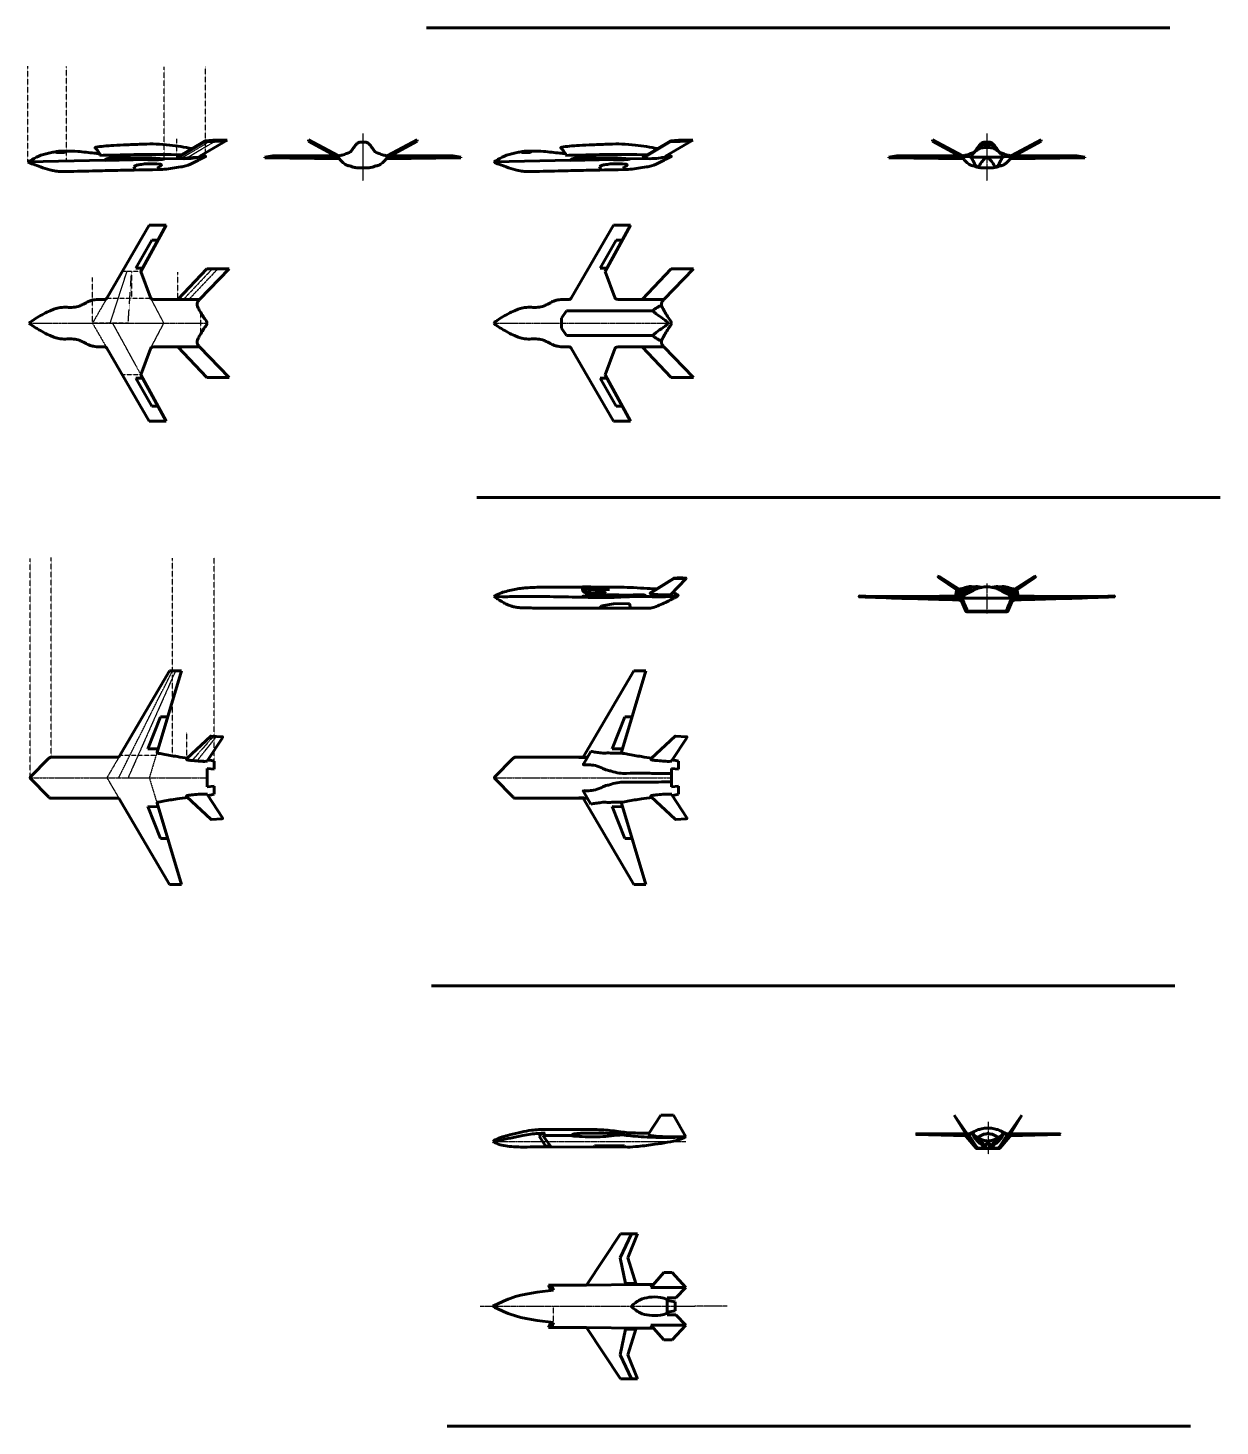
# Model space of a CAD drawing. Header units: millimetres. Extents: x 0 to 1932156, y -475559 to 1027176.
# Drawn here: x 39564 to 111843, y -201584 to -116782 of the extents above; entities that cross this region are included whole.
import ezdxf

# ---------------------------------------------------------------- set-up
doc = ezdxf.new("R2010")
doc.units = ezdxf.units.MM
doc.linetypes.add('CENTER', pattern=[2, 1.25, -0.25, 0.25, -0.25])
doc.linetypes.add('DASHED', pattern=[0.75, 0.5, -0.25])
for name, color, linetype, lineweight in [('_axes (Оси)', 6, 'CENTER', 30), ('_basic (Основной)', 4, 'Continuous', 60), ('_invisible (Невидимый)', 1, 'DASHED', 30)]:
    doc.layers.add(name, color=color, linetype=linetype, lineweight=lineweight)

msp = doc.modelspace()

# ---------------------------------------------------------------- linework, layer by layer
at = {"layer": '_axes (Оси)', "transparency": 33554687}
for p, q in [((59868.286, -123178.759), (59868.286, -126048.245)), ((97704.313, -123178.759), (97704.313, -126048.245)), ((39645.21, -134687.199), (50422.151, -134687.199)), ((67801.023, -134687.199), (78577.964, -134687.199)), ((97704.313, -150485.722), (97704.313, -152289.453)), ((39705.162, -162258.517), (50421.839, -162258.517)), ((67860.975, -162258.517), (78577.652, -162258.517)), ((97774.677, -183133.648), (97774.677, -185088.857)), ((67744.677, -184322.25), (79444.695, -184322.25)), ((66983.508, -194322.25), (80006.457, -194322.25)), ((81961.666, -194322.25), (80006.457, -194322.25))]:
    msp.add_line(p, q, dxfattribs=at)
at = {"layer": '_basic (Основной)', "transparency": 33554687}
for p, q in [((63718.965, -116781.602), (108791.884, -116781.602)), ((50306.299, -123659.011), (48584.444, -124699.014)), ((48584.746, -124643.269), (50293.452, -123630.892)), ((51639.061, -123595.345), (49988.371, -124557.029)), ((50306.299, -123659.011), (50290.63, -123632.564)), ((56572.014, -123572.377), (58398.697, -124538.07)), ((56572.014, -123572.377), (56572.014, -123645.449)), ((56572.014, -123645.449), (58218.672, -124538.219)), ((63164.558, -123572.377), (61337.875, -124538.07)), ((63164.558, -123645.449), (61517.9, -124538.219)), ((63164.558, -123572.377), (63164.558, -123645.449)), ((78543.507, -123659.011), (76821.652, -124699.014)), ((76821.954, -124643.269), (78530.66, -123630.892)), ((79876.269, -123595.345), (78225.579, -124557.029)), ((78543.507, -123659.011), (78527.838, -123632.564)), ((94408.041, -123572.377), (96234.724, -124538.07)), ((94408.041, -123572.377), (94408.041, -123645.449)), ((94408.041, -123645.449), (96054.699, -124538.219)), ((101000.585, -123572.377), (99173.902, -124538.07)), ((101000.585, -123645.449), (99353.927, -124538.219)), ((101000.585, -123572.377), (101000.585, -123645.449)), ((41163.728, -124303.571), (41306.382, -124339.88)), ((41306.382, -124339.88), (41777.71, -124328.977)), ((41777.71, -124328.977), (41920.13, -124248.985)), ((48584.746, -124643.269), (48584.444, -124699.014)), ((50320.299, -124549.351), (49988.371, -124557.029)), ((49988.371, -124557.029), (49989.491, -124605.444)), ((54415.91, -124541.367), (53918.15, -124614.321)), ((54405.277, -124576.049), (53918.15, -124614.321)), ((53918.15, -124614.321), (53918.15, -124664.063)), ((54412.593, -124624.271), (53918.15, -124664.063)), ((58421.225, -124577.845), (54405.277, -124576.049)), ((58421.225, -124654.115), (54412.593, -124624.271)), ((58421.225, -124538.051), (54415.91, -124541.367)), ((58421.225, -124577.845), (58420.657, -124654.111)), ((58421.225, -124577.845), (58421.192, -124538.051)), ((58448.257, -124728.616), (58421.225, -124654.115)), ((61288.316, -124728.616), (61315.348, -124654.115)), ((61315.348, -124538.051), (65320.662, -124541.367)), ((61315.348, -124577.845), (61315.381, -124538.051)), ((61315.348, -124577.845), (65331.296, -124576.049)), ((61315.348, -124577.845), (61315.915, -124654.111)), ((61315.348, -124654.115), (65323.979, -124624.271)), ((65320.662, -124541.367), (65818.423, -124614.321)), ((65323.979, -124624.271), (65818.423, -124664.063)), ((65331.296, -124576.049), (65818.423, -124614.321)), ((65818.423, -124614.321), (65818.423, -124664.063)), ((69400.936, -124303.571), (69543.59, -124339.88)), ((69543.59, -124339.88), (70014.918, -124328.977)), ((70014.918, -124328.977), (70157.338, -124248.985)), ((76821.954, -124643.269), (76821.652, -124699.014)), ((78557.507, -124549.351), (78225.579, -124557.029)), ((78225.579, -124557.029), (78226.699, -124605.444)), ((92251.937, -124541.367), (91754.177, -124614.321)), ((92241.304, -124576.049), (91754.177, -124614.321)), ((91754.177, -124614.321), (91754.177, -124664.063)), ((92248.62, -124624.271), (91754.177, -124664.063)), ((96257.252, -124577.845), (92241.304, -124576.049)), ((96257.252, -124654.115), (92248.62, -124624.271)), ((96257.252, -124538.051), (92251.937, -124541.367)), ((96257.252, -124577.845), (96256.684, -124654.111)), ((96257.252, -124577.845), (96257.219, -124538.051)), ((96284.283, -124728.616), (96257.252, -124654.115)), ((99124.343, -124728.616), (99151.374, -124654.115)), ((99151.374, -124538.051), (103156.689, -124541.367)), ((99151.374, -124577.845), (99151.407, -124538.051)), ((99151.374, -124577.845), (103167.323, -124576.049)), ((99151.374, -124577.845), (99151.942, -124654.111)), ((99151.374, -124654.115), (103160.006, -124624.271)), ((103156.689, -124541.367), (103654.449, -124614.321)), ((103160.006, -124624.271), (103654.449, -124664.063)), ((103167.323, -124576.049), (103654.449, -124614.321)), ((103654.449, -124614.321), (103654.449, -124664.063)), ((39563.815, -124903.137), (44224.627, -124795.321)), ((44234.618, -124817.341), (44224.627, -124795.321)), ((44234.618, -124817.341), (46800.057, -124766.639)), ((44247.943, -124767.36), (46569.976, -124711.793)), ((46197.769, -125088.245), (45977.838, -125182.246)), ((45977.838, -125182.246), (46051.268, -125296.952)), ((46051.268, -125296.952), (46053.047, -125398.721)), ((46569.976, -124711.793), (46795.84, -124736.178)), ((46795.84, -124736.178), (46800.057, -124766.639)), ((47816.073, -124726.764), (47068.923, -124667.141)), ((47411.041, -125290.304), (47440.471, -125368.515)), ((47816.073, -124726.764), (48584.444, -124699.014)), ((47816.073, -124726.764), (47816.468, -124743.845)), ((58448.257, -124728.616), (53918.15, -124664.063)), ((61288.316, -124728.616), (65818.423, -124664.063)), ((67801.023, -124903.137), (72461.835, -124795.321)), ((72471.826, -124817.341), (72461.835, -124795.321)), ((72471.826, -124817.341), (75037.265, -124766.639)), ((72485.151, -124767.36), (74807.184, -124711.793)), ((74434.977, -125088.245), (74215.046, -125182.246)), ((74215.046, -125182.246), (74288.476, -125296.952)), ((74288.476, -125296.952), (74290.255, -125398.721)), ((74807.184, -124711.793), (75033.048, -124736.178)), ((75033.048, -124736.178), (75037.265, -124766.639)), ((76053.281, -124726.764), (75306.131, -124667.141)), ((75648.249, -125290.304), (75677.679, -125368.515)), ((76053.281, -124726.764), (76821.652, -124699.014)), ((76053.281, -124726.764), (76053.676, -124743.845)), ((96284.283, -124728.616), (91754.177, -124664.063)), ((99124.343, -124728.616), (103654.449, -124664.063)), ((44346.172, -133175.646), (46904.528, -128750.961)), ((47944.305, -128750.961), (46411.31, -131545.034)), ((46904.528, -128750.961), (47944.305, -128750.961)), ((72501.985, -133175.646), (75060.341, -128750.961)), ((76100.118, -128750.961), (74567.123, -131545.034)), ((75060.341, -128750.961), (76100.118, -128750.961)), ((47071.967, -129661.76), (46097.885, -131359.243)), ((47446.083, -129659.032), (47071.967, -129661.76)), ((75227.779, -129661.76), (74253.698, -131359.243)), ((75601.896, -129659.032), (75227.779, -129661.76)), ((46097.885, -131359.243), (46513.246, -131359.243)), ((48654.614, -133255.333), (50407.573, -131392.307)), ((51753.964, -131392.307), (49964.871, -133259.473)), ((50407.573, -131392.307), (51753.964, -131392.307)), ((74253.698, -131359.243), (74669.059, -131359.243)), ((76810.426, -133255.333), (78563.385, -131392.307)), ((79909.777, -131392.307), (78120.683, -133259.473)), ((78563.385, -131392.307), (79909.777, -131392.307)), ((46411.31, -131545.034), (46986.083, -133131.496)), ((74567.123, -131545.034), (75141.896, -133131.496)), ((47195.268, -133250.723), (48654.614, -133255.333)), ((48654.614, -133255.333), (49964.871, -133259.473)), ((71907.975, -134382.551), (72210.398, -133936.168)), ((72210.398, -133936.168), (77477.004, -133935.008)), ((75351.081, -133250.723), (76810.426, -133255.333)), ((76810.426, -133255.333), (78120.683, -133259.473)), ((43752.162, -134687.199), (43752.162, -134687.199)), ((43752.162, -134687.199), (43752.162, -134687.199)), ((71907.975, -134687.199), (71907.975, -134382.551)), ((71907.975, -134687.199), (71907.975, -134687.199)), ((71907.975, -134687.199), (71907.975, -134991.848)), ((71907.975, -134687.199), (71907.975, -134687.199)), ((71907.975, -134991.848), (72210.398, -135438.231)), ((72210.398, -135438.231), (77477.004, -135439.39)), ((44346.172, -136198.753), (46904.528, -140623.438)), ((46411.31, -137829.365), (46986.083, -136242.902)), ((47195.268, -136123.676), (48654.614, -136119.065)), ((48654.614, -136119.065), (49964.871, -136114.926)), ((48654.614, -136119.065), (50407.573, -137982.092)), ((51753.964, -137982.092), (49964.871, -136114.926)), ((72501.985, -136198.753), (75060.341, -140623.438)), ((74567.123, -137829.365), (75141.896, -136242.902)), ((75351.081, -136123.676), (76810.426, -136119.065)), ((76810.426, -136119.065), (78120.683, -136114.926)), ((76810.426, -136119.065), (78563.385, -137982.092)), ((79909.777, -137982.092), (78120.683, -136114.926)), ((47071.967, -139712.639), (46097.885, -138015.156)), ((46097.885, -138015.156), (46513.246, -138015.156)), ((47944.305, -140623.438), (46411.31, -137829.365)), ((50407.573, -137982.092), (51753.964, -137982.092)), ((75227.779, -139712.639), (74253.698, -138015.156)), ((74253.698, -138015.156), (74669.059, -138015.156)), ((76100.118, -140623.438), (74567.123, -137829.365)), ((78563.385, -137982.092), (79909.777, -137982.092)), ((47446.083, -139715.366), (47071.967, -139712.639)), ((75601.896, -139715.366), (75227.779, -139712.639)), ((46904.528, -140623.438), (47944.305, -140623.438)), ((75060.341, -140623.438), (76100.118, -140623.438)), ((66770.446, -145262.092), (111843.365, -145262.092)), ((94712.756, -150031.654), (94779.365, -150105.008)), ((94712.756, -150031.654), (94848.692, -150079.199)), ((94848.692, -150079.199), (96034.472, -150830.515)), ((100559.934, -150079.199), (99374.154, -150830.515)), ((100695.87, -150031.654), (100559.934, -150079.199)), ((100695.87, -150031.654), (100629.262, -150105.008)), ((73364.768, -150955.427), (73337.62, -150754.495)), ((78737.701, -150175.446), (77294.558, -151092.532)), ((78727.532, -150152.138), (77296.763, -151041.825)), ((78529.532, -151161.142), (79468.643, -150170.951)), ((79468.643, -150170.951), (79468.643, -150156.911)), ((94779.365, -150105.008), (95903.461, -150876.631)), ((100629.262, -150105.008), (99505.165, -150876.631)), ((76255.673, -151208.314), (73192.853, -151284.57)), ((73196.588, -151266.316), (76243.943, -151192.364)), ((73629.756, -151062.908), (73364.768, -150955.427)), ((75075.792, -151703.757), (74356.791, -151833.132)), ((76041.648, -151700.065), (75075.792, -151703.757)), ((76612.462, -151230.953), (75678.778, -151292.299)), ((76074.954, -151903.025), (76041.648, -151700.065)), ((96213.466, -151373.747), (89971.034, -151271.191)), ((97704.313, -151374.231), (96213.466, -151373.747)), ((97704.313, -151374.231), (99195.16, -151373.747)), ((99195.16, -151373.747), (105437.592, -151271.191)), ((74356.791, -151833.132), (74251.526, -151927.251)), ((74251.526, -151927.251), (74251.528, -151973.43)), ((76030.735, -151975.315), (76074.954, -151903.025)), ((97704.313, -152194.109), (96543.103, -152194.109)), ((97704.313, -152194.109), (98865.523, -152194.109)), ((45080.122, -161009.048), (48143.231, -155775.061)), ((48877.063, -155775.061), (47387.476, -160708.035)), ((48143.231, -155775.061), (48877.063, -155775.061)), ((73235.934, -161009.048), (76299.044, -155775.061)), ((77032.876, -155775.061), (75543.289, -160708.035)), ((76299.044, -155775.061), (77032.876, -155775.061)), ((47592.528, -158568.612), (46822.585, -160507.769)), ((48034.821, -158564.262), (47592.528, -158568.612)), ((75748.341, -158568.612), (74978.397, -160507.769)), ((76190.634, -158564.262), (75748.341, -158568.612)), ((49204.742, -161103.149), (50642.757, -159738.439)), ((51355.421, -159831.454), (50445.426, -161223.579)), ((50671.535, -159730.987), (51345.922, -159773.901)), ((77360.555, -161103.149), (78798.57, -159738.439)), ((79511.234, -159831.454), (78601.238, -161223.579)), ((78827.347, -159730.987), (79501.735, -159773.901)), ((39731.157, -162187.39), (40785.736, -161118.839)), ((40974.641, -161009.048), (45080.122, -161009.048)), ((46822.585, -160507.769), (47451.014, -160497.623)), ((47387.476, -160708.035), (47389.152, -160768.343)), ((67886.969, -162187.39), (68941.548, -161118.839)), ((69130.453, -161009.048), (73235.934, -161009.048)), ((73242.792, -161431.425), (73695.478, -160660.801)), ((74978.397, -160507.769), (75606.826, -160497.623)), ((75543.289, -160708.035), (75544.964, -160768.343)), ((50430.603, -161707.259), (50421.839, -162258.517)), ((50855.635, -161739.518), (50430.603, -161707.259)), ((50445.426, -161223.579), (50444.309, -161255.959)), ((50855.635, -161261.016), (50855.635, -161739.518)), ((78586.416, -161707.259), (78577.652, -162258.517)), ((79011.448, -161739.518), (78586.416, -161707.259)), ((78601.238, -161223.579), (78600.122, -161255.959)), ((79011.448, -161261.016), (79011.448, -161739.518)), ((39731.157, -162329.643), (40785.736, -163398.195)), ((50430.603, -162809.775), (50421.839, -162258.517)), ((50855.635, -162777.516), (50430.603, -162809.775)), ((50855.635, -163256.017), (50855.635, -162777.516)), ((67886.969, -162329.643), (68941.548, -163398.195)), ((78586.416, -162809.775), (78577.652, -162258.517)), ((79011.448, -162777.516), (78586.416, -162809.775)), ((79011.448, -163256.017), (79011.448, -162777.516)), ((40974.641, -163507.985), (45080.122, -163507.985)), ((45080.122, -163507.985), (48143.231, -168741.973)), ((49204.742, -163413.885), (50642.757, -164778.594)), ((50445.426, -163293.455), (50444.309, -163261.074)), ((51355.421, -164685.579), (50445.426, -163293.455)), ((69130.453, -163507.985), (73235.934, -163507.985)), ((73235.934, -163507.985), (76299.044, -168741.973)), ((73242.792, -163085.608), (73695.478, -163856.233)), ((77360.555, -163413.885), (78798.57, -164778.594)), ((78601.238, -163293.455), (78600.122, -163261.074)), ((79511.234, -164685.579), (78601.238, -163293.455)), ((47592.528, -165948.421), (46822.585, -164009.264)), ((46822.585, -164009.264), (47451.014, -164019.411)), ((47387.476, -163808.998), (47389.152, -163748.691)), ((48877.063, -168741.973), (47387.476, -163808.998)), ((75748.341, -165948.421), (74978.397, -164009.264)), ((74978.397, -164009.264), (75606.826, -164019.411)), ((75543.289, -163808.998), (75544.964, -163748.691)), ((77032.876, -168741.973), (75543.289, -163808.998)), ((50671.535, -164786.046), (51345.922, -164743.132)), ((78827.347, -164786.046), (79501.735, -164743.132)), ((48034.821, -165952.771), (47592.528, -165948.421)), ((76190.634, -165952.771), (75748.341, -165948.421)), ((48143.231, -168741.973), (48877.063, -168741.973)), ((76299.044, -168741.973), (77032.876, -168741.973)), ((64036.827, -174886.888), (109109.746, -174886.888)), ((77930.077, -182722.959), (77169.033, -183905.046)), ((78705.978, -182721.636), (77930.077, -182722.959)), ((79444.695, -184049.25), (78705.501, -182721.636)), ((95732.789, -182722.297), (96420.444, -183855.391)), ((95732.789, -182722.297), (96517.583, -183855.098)), ((99816.566, -182722.297), (99031.771, -183855.098)), ((99816.566, -182722.297), (99128.911, -183855.391)), ((70552.54, -183996.94), (70730.884, -183827.366)), ((70937.693, -184591.673), (70552.54, -183996.94)), ((70928.642, -183821.34), (70776.701, -183967.452)), ((70776.701, -183967.452), (71258.209, -184626.556)), ((70776.701, -183967.452), (72461.176, -183967.452)), ((70975.897, -183588.001), (72966.817, -183588.001)), ((75850.879, -183956.532), (75611.38, -183911.812)), ((96415.74, -183922.424), (93382.287, -183880.116)), ((96654.398, -183854.685), (93406.121, -183864.485)), ((93411.985, -183900.32), (96421.02, -183972.584)), ((96440.549, -183952.038), (96415.74, -183922.424)), ((96421.02, -183972.584), (96440.549, -183952.038)), ((96421.02, -183972.584), (96445.929, -183999.055)), ((96815.382, -183837.654), (96625.543, -183964.269)), ((96625.543, -183964.269), (97106.266, -184659.297)), ((98923.812, -183964.269), (98443.088, -184659.297)), ((98733.972, -183837.654), (98923.812, -183964.269)), ((98894.957, -183854.685), (102143.234, -183864.485)), ((99128.335, -183972.584), (99103.426, -183999.055)), ((99108.806, -183952.038), (99133.614, -183922.424)), ((99128.335, -183972.584), (99108.806, -183952.038)), ((102137.369, -183900.32), (99128.335, -183972.584)), ((99133.614, -183922.424), (102167.068, -183880.116)), ((102167.068, -183880.116), (102137.369, -183900.32)), ((102143.234, -183864.485), (102167.068, -183880.116)), ((67744.677, -184322.25), (67774.677, -184322.25)), ((70813.691, -184648.545), (75907.43, -184673.18)), ((71258.209, -184626.556), (70937.693, -184591.673)), ((73906.941, -184582.092), (73859.552, -184663.276)), ((75729.378, -184587.038), (73906.941, -184582.092)), ((75790.145, -184672.613), (75729.378, -184587.038)), ((96455.557, -184030.786), (97034.506, -184718.427)), ((97106.266, -184659.297), (97153.123, -184727.042)), ((97114.86, -184750.958), (97774.677, -184750.958)), ((97153.123, -184727.042), (97579.846, -184727.042)), ((98434.494, -184750.958), (97774.677, -184750.958)), ((98396.232, -184727.042), (97969.509, -184727.042)), ((98443.088, -184659.297), (98396.232, -184727.042)), ((99093.798, -184030.786), (98514.849, -184718.427)), ((73425.572, -193042.935), (75490.173, -189930.906)), ((75469.552, -191376.206), (76154.566, -189930.906)), ((75490.173, -189930.906), (76516.551, -189930.906)), ((76516.551, -189930.906), (75927.261, -191387.449)), ((75469.552, -191376.206), (75789.225, -192929.845)), ((75927.261, -191387.449), (76438.499, -193004.095)), ((77338.433, -193186.235), (78113.438, -192280.361)), ((78113.438, -192280.361), (78625.512, -192280.361)), ((78625.512, -192280.361), (79455.581, -193186.235)), ((71294.566, -193042.935), (71131.983, -193042.935)), ((71281.425, -193364.744), (71131.983, -193042.935)), ((71436.539, -193348.548), (71294.566, -193042.935)), ((71294.566, -193042.935), (73425.572, -193042.935)), ((73425.572, -193042.935), (76438.499, -193004.095)), ((75789.225, -192929.845), (76415.019, -192929.845)), ((76438.499, -193004.095), (77494.26, -193004.095)), ((79455.581, -193186.235), (77338.433, -193186.235)), ((79455.581, -193186.235), (78851.608, -193813.645)), ((78315.954, -193975.543), (78315.954, -193813.645)), ((78851.608, -193813.645), (78315.954, -193813.645)), ((78807.045, -194047.152), (78315.954, -193975.543)), ((78315.954, -193975.543), (78315.954, -194322.25)), ((78807.045, -194047.152), (78807.045, -194322.25)), ((78315.954, -194668.957), (78315.954, -194322.25)), ((78807.045, -194597.348), (78315.954, -194668.957)), ((78315.954, -194668.957), (78315.954, -194830.855)), ((78851.608, -194830.855), (78315.954, -194830.855)), ((78807.045, -194597.348), (78807.045, -194322.25)), ((79455.581, -195458.264), (78851.608, -194830.855)), ((71281.425, -195279.756), (71131.983, -195601.564)), ((71294.566, -195601.564), (71131.983, -195601.564)), ((71436.539, -195295.952), (71294.566, -195601.564)), ((71294.566, -195601.564), (73425.572, -195601.564)), ((73425.572, -195601.564), (75490.173, -198713.594)), ((73425.572, -195601.564), (76438.499, -195640.404)), ((75469.552, -197268.293), (75789.225, -195714.654)), ((75789.225, -195714.654), (76415.019, -195714.654)), ((75927.261, -197257.05), (76438.499, -195640.404)), ((76438.499, -195640.404), (77494.26, -195640.404)), ((77338.433, -195458.264), (78113.438, -196364.138)), ((79455.581, -195458.264), (77338.433, -195458.264)), ((78625.512, -196364.138), (79455.581, -195458.264)), ((78113.438, -196364.138), (78625.512, -196364.138)), ((75469.552, -197268.293), (76154.566, -198713.594)), ((76516.551, -198713.594), (75927.261, -197257.05)), ((75490.173, -198713.594), (76516.551, -198713.594)), ((64972.756, -201583.816), (110045.675, -201583.816))]:
    msp.add_line(p, q, dxfattribs=at)
for points in [[(50290.63, -123632.564), (50799.057, -123593.203), (51639.061, -123595.345)], [(51639.061, -123595.345), (51049.795, -123658.005), (50306.299, -123659.011)], [(58421.225, -124538.051), (58606.954, -124490.1), (58887.317, -124400.196), (59111.19, -124291.473), (59270.441, -124098.563), (59404.347, -123916.662), (59534.068, -123774.486), (59630.312, -123724.307), (59722.37, -123705.489), (59814.43, -123703.399), (59868.286, -123703.399)], [(61315.348, -124538.051), (61129.619, -124490.1), (60849.256, -124400.196), (60625.383, -124291.473), (60466.132, -124098.563), (60332.226, -123916.662), (60202.505, -123774.486), (60106.26, -123724.307), (60014.203, -123705.489), (59922.143, -123703.399), (59868.286, -123703.399)], [(78527.838, -123632.564), (79036.265, -123593.203), (79876.269, -123595.345)], [(96257.252, -124538.051), (96442.981, -124490.1), (96723.343, -124400.196), (96947.217, -124291.473), (97106.468, -124098.563), (97240.373, -123916.662), (97370.094, -123774.486), (97466.339, -123724.307), (97558.397, -123705.489), (97650.457, -123703.399), (97704.313, -123703.399)], [(99151.374, -124538.051), (98965.645, -124490.1), (98685.283, -124400.196), (98461.41, -124291.473), (98302.158, -124098.563), (98168.253, -123916.662), (98038.532, -123774.486), (97942.287, -123724.307), (97850.229, -123705.489), (97758.169, -123703.399), (97704.313, -123703.399)], [(39563.815, -124903.137), (39811.944, -124768.686), (40351.263, -124505.144), (40986.698, -124341.077), (41287.669, -124281.448), (41874.044, -124248.702), (42593.837, -124274.985), (43572.933, -124374.847), (43922.05, -124412.853)], [(39563.815, -124903.137), (39880.96, -125047.581), (40330.87, -125211.216), (40879.488, -125383.289), (41258.63, -125462.934), (41409.195, -125483.168), (41637.206, -125492.624), (42117.837, -125487.217), (43923.957, -125443.241), (45170.641, -125414.607), (47393.98, -125369.861), (47830.938, -125350.17), (48823.259, -125214.017), (49140.758, -125150.893), (49665.113, -124915.39), (50294.493, -124605.727), (50332.194, -124580.949), (50336.57, -124563.319), (50320.299, -124549.351)], [(43924.25, -124507.947), (43933.249, -124464.835), (43922.05, -124412.853), (43836.919, -124287.503), (43668.632, -124092.768), (43645.794, -124067.871), (43630.902, -124042.792), (43654.412, -124027.947), (43687.603, -124019.233), (44158.332, -123952.729), (44763.453, -123905.315), (45548.549, -123871.276), (46590.965, -123826.47), (47332.36, -123822.071), (48151.123, -123884.172), (49513.237, -124097.631)], [(43924.25, -124507.947), (44744.611, -124497.007), (46400.314, -124454.811), (48861.635, -124479.218)], [(47068.923, -124667.141), (46750.811, -124654.32), (46044.353, -124654.159), (45341.423, -124661.011)], [(49989.491, -124605.444), (49693.535, -124659.495), (49182.881, -124706.712), (48584.42, -124703.468)], [(67801.023, -124903.137), (68118.168, -125047.581), (68568.078, -125211.216), (69116.696, -125383.289), (69495.838, -125462.934), (69646.403, -125483.168), (69874.414, -125492.624), (70355.045, -125487.217), (72161.165, -125443.241), (73407.849, -125414.607), (75631.188, -125369.861), (76068.145, -125350.17), (77060.467, -125214.017), (77377.966, -125150.893), (77902.321, -124915.39), (78531.701, -124605.727), (78569.402, -124580.949), (78573.778, -124563.319), (78557.507, -124549.351)], [(72161.458, -124507.947), (72170.457, -124464.835), (72159.258, -124412.853), (72074.126, -124287.503), (71905.84, -124092.768), (71883.002, -124067.871), (71868.11, -124042.792), (71891.62, -124027.947), (71924.811, -124019.233), (72395.54, -123952.729), (73000.661, -123905.315), (73785.757, -123871.276), (74828.172, -123826.47), (75569.567, -123822.071), (76388.331, -123884.172), (77750.445, -124097.631)], [(72161.458, -124507.947), (72981.819, -124497.007), (74637.521, -124454.811), (77098.843, -124479.218)], [(75306.131, -124667.141), (74988.019, -124654.32), (74281.561, -124654.159), (73578.631, -124661.011)], [(78226.699, -124605.444), (77930.743, -124659.495), (77420.089, -124706.712), (76821.627, -124703.468)], [(96257.252, -124577.845), (96408.425, -124578.299), (96616.514, -124587.691), (96742.776, -124625.749)], [(96742.776, -124625.749), (96765.734, -124561.282), (96854.196, -124417.343), (97028.723, -124250.987), (97184.687, -124139.178), (97324.309, -124078.806), (97454.533, -124042.584), (97608.923, -124023.802), (97704.313, -124023.802)], [(96742.776, -124625.749), (96868.957, -124840.117), (97055.695, -125143.194), (97122.396, -125204.747), (97177.038, -125240.674)], [(96742.776, -124625.749), (96922.343, -124628.224), (97370.772, -124626.886), (97704.313, -124626.886)], [(97704.313, -123854.305), (97583.502, -123850.593), (97510.281, -123849.533), (97442.896, -123858.546), (97381.88, -123881.876), (97293.272, -123943.911), (97182.297, -124059.636), (97114.382, -124134.397), (97051.773, -124205.447), (96999.526, -124275.238)], [(97704.313, -123835.307), (97599.344, -123832.616), (97462.009, -123836.653), (97369.103, -123864.909), (97313.899, -123899.892), (97198.104, -124011.569), (97069.033, -124152.268)], [(97704.313, -124626.886), (97603.502, -124698.425), (97381.18, -124922.772), (97177.038, -125240.674)], [(97704.313, -123835.307), (97809.282, -123832.616), (97946.617, -123836.653), (98039.523, -123864.909), (98094.727, -123899.892), (98210.522, -124011.569), (98339.593, -124152.268)], [(97704.313, -123854.305), (97825.124, -123850.593), (97898.345, -123849.533), (97965.73, -123858.546), (98026.746, -123881.876), (98115.354, -123943.911), (98226.329, -124059.636), (98294.244, -124134.397), (98356.853, -124205.447), (98409.1, -124275.238)], [(98665.85, -124625.749), (98642.892, -124561.282), (98554.43, -124417.343), (98379.904, -124250.987), (98223.939, -124139.178), (98084.317, -124078.806), (97954.093, -124042.584), (97799.704, -124023.802), (97704.313, -124023.802)], [(98665.85, -124625.749), (98486.283, -124628.224), (98037.854, -124626.886), (97704.313, -124626.886)], [(97704.313, -124626.886), (97805.124, -124698.425), (98027.446, -124922.772), (98231.588, -125240.674)], [(98665.85, -124625.749), (98539.669, -124840.117), (98352.931, -125143.194), (98286.23, -125204.747), (98231.588, -125240.674)], [(99151.374, -124577.845), (99000.201, -124578.299), (98792.112, -124587.691), (98665.85, -124625.749)], [(44224.627, -124795.321), (44254.567, -124760.843), (44348.944, -124713.559), (44624.072, -124675.972), (45341.423, -124661.011)], [(47411.041, -125290.304), (47522.669, -125201.795), (47617.457, -125141.348), (47643.272, -125123.274), (47654.723, -125114.272), (47649.815, -125091.083), (47613.779, -125045.313), (47577.195, -125038.877), (46831.964, -125016.794), (46716.463, -125019.449), (46543.598, -125043.837), (46197.769, -125088.245)], [(46795.84, -124736.178), (47040.336, -124708.249), (47355.993, -124700.947), (47816.073, -124726.764)], [(46800.057, -124766.639), (46908.537, -124777.38), (47082.011, -124784.762), (47345.247, -124778.672), (47816.468, -124743.845)], [(59142.274, -125155.149), (59008.761, -125138.722), (58789.421, -125050.637), (58559.414, -124848.643), (58448.257, -124728.616)], [(59868.286, -125257.574), (59665, -125261.671), (59546.105, -125259.623), (59439.511, -125255.526), (59312.417, -125232.992), (59142.274, -125155.149)], [(59868.286, -125257.574), (60071.572, -125261.671), (60190.468, -125259.623), (60297.061, -125255.526), (60424.156, -125232.992), (60594.299, -125155.149)], [(60594.299, -125155.149), (60727.812, -125138.722), (60947.152, -125050.637), (61177.158, -124848.643), (61288.316, -124728.616)], [(72461.835, -124795.321), (72491.774, -124760.843), (72586.152, -124713.559), (72861.28, -124675.972), (73578.631, -124661.011)], [(75648.249, -125290.304), (75759.877, -125201.795), (75854.665, -125141.348), (75880.48, -125123.274), (75891.931, -125114.272), (75887.023, -125091.083), (75850.987, -125045.313), (75814.403, -125038.877), (75069.172, -125016.794), (74953.671, -125019.449), (74780.806, -125043.837), (74434.977, -125088.245)], [(75033.048, -124736.178), (75277.544, -124708.249), (75593.201, -124700.947), (76053.281, -124726.764)], [(75037.265, -124766.639), (75145.745, -124777.38), (75319.219, -124784.762), (75582.455, -124778.672), (76053.676, -124743.845)], [(96978.301, -125155.149), (96844.788, -125138.722), (96625.448, -125050.637), (96395.441, -124848.643), (96284.283, -124728.616)], [(96978.301, -125155.149), (96979.775, -125120.279), (96963.043, -125050.887), (96892.176, -124883.548)], [(97704.313, -125257.574), (97501.027, -125261.671), (97382.132, -125259.623), (97275.538, -125255.526), (97148.443, -125232.992), (96978.301, -125155.149)], [(97704.313, -125257.574), (97907.599, -125261.671), (98026.495, -125259.623), (98133.088, -125255.526), (98260.183, -125232.992), (98430.326, -125155.149)], [(98430.326, -125155.149), (98428.851, -125120.279), (98445.583, -125050.887), (98516.45, -124883.548)], [(98430.326, -125155.149), (98563.838, -125138.722), (98783.178, -125050.637), (99013.185, -124848.643), (99124.343, -124728.616)], [(46986.083, -133131.496), (47038.387, -133208.295), (47195.268, -133250.723)], [(75141.896, -133131.496), (75194.2, -133208.295), (75351.081, -133250.723)], [(39645.21, -134687.199), (39766.479, -134584.305), (40115.148, -134353.508), (40522.711, -134117.099), (40911.18, -133933.762), (41194.028, -133815.502), (41348.691, -133772.057), (41523.704, -133739.474), (41949.055, -133727.181), (42227.177, -133728.538), (42601.259, -133672.707), (42833.253, -133577.674), (43181.173, -133402.424), (43339.905, -133331.827), (43536.625, -133281.595), (43896.655, -133251.698), (44097.898, -133254.389), (44188.797, -133251.672), (44249.847, -133242.168), (44306.828, -133217.732), (44346.172, -133175.646)], [(49964.871, -133259.473), (49909.622, -133315.054), (49847.252, -133400.162), (49824.573, -133476.759), (49830.242, -133604.421), (49953.564, -133890.95), (50339.768, -134509.844), (50409.225, -134630.412), (50422.151, -134687.199)], [(67801.023, -134687.199), (67922.291, -134584.305), (68270.961, -134353.508), (68678.524, -134117.099), (69066.993, -133933.762), (69349.841, -133815.502), (69504.504, -133772.057), (69679.517, -133739.474), (70104.867, -133727.181), (70382.989, -133728.538), (70757.072, -133672.707), (70989.066, -133577.674), (71336.985, -133402.424), (71495.717, -133331.827), (71692.437, -133281.595), (72052.468, -133251.698), (72253.711, -133254.389), (72344.609, -133251.672), (72405.66, -133242.168), (72462.641, -133217.732), (72501.985, -133175.646)], [(77985.834, -133603.313), (77863.585, -133664.322), (77711.025, -133745.649), (77579.852, -133826.974), (77514.266, -133879.767), (77485.751, -133908.302), (77477.195, -133931.129), (77497.157, -133981.068), (77648.29, -134116.611), (78076.347, -134429.179), (78297.344, -134593.259), (78352.95, -134648.903), (78367.919, -134671.264), (78370.833, -134687.199)], [(78120.683, -133259.473), (78065.434, -133315.054), (78003.065, -133400.162), (77980.385, -133476.759), (77986.055, -133604.421), (78109.377, -133890.95), (78495.581, -134509.844), (78565.037, -134630.412), (78577.964, -134687.199)], [(39645.21, -134687.199), (39766.479, -134790.094), (40115.148, -135020.891), (40522.711, -135257.3), (40911.18, -135440.636), (41194.028, -135558.896), (41348.691, -135602.342), (41523.704, -135634.924), (41949.055, -135647.218), (42227.177, -135645.86), (42601.259, -135701.692), (42833.253, -135796.725), (43181.173, -135971.975), (43339.905, -136042.571), (43536.625, -136092.804), (43896.655, -136122.7), (44097.898, -136120.01), (44188.797, -136122.727), (44249.847, -136132.23), (44306.828, -136156.667), (44346.172, -136198.753)], [(49964.871, -136114.926), (49909.622, -136059.345), (49847.252, -135974.237), (49824.573, -135897.639), (49830.242, -135769.978), (49953.564, -135483.449), (50339.768, -134864.555), (50409.225, -134743.986), (50422.151, -134687.199)], [(67801.023, -134687.199), (67922.291, -134790.094), (68270.961, -135020.891), (68678.524, -135257.3), (69066.993, -135440.636), (69349.841, -135558.896), (69504.504, -135602.342), (69679.517, -135634.924), (70104.867, -135647.218), (70382.989, -135645.86), (70757.072, -135701.692), (70989.066, -135796.725), (71336.985, -135971.975), (71495.717, -136042.571), (71692.437, -136092.804), (72052.468, -136122.7), (72253.711, -136120.01), (72344.609, -136122.727), (72405.66, -136132.23), (72462.641, -136156.667), (72501.985, -136198.753)], [(77985.834, -135771.086), (77863.585, -135710.076), (77711.025, -135628.749), (77579.852, -135547.424), (77514.266, -135494.632), (77485.751, -135466.097), (77477.195, -135443.269), (77497.157, -135393.331), (77648.29, -135257.788), (78076.347, -134945.22), (78297.344, -134781.14), (78352.95, -134725.496), (78367.919, -134703.134), (78370.833, -134687.199)], [(78120.683, -136114.926), (78065.434, -136059.345), (78003.065, -135974.237), (77980.385, -135897.639), (77986.055, -135769.978), (78109.377, -135483.449), (78495.581, -134864.555), (78565.037, -134743.986), (78577.964, -134687.199)], [(46986.083, -136242.902), (47038.387, -136166.104), (47195.268, -136123.676)], [(75141.896, -136242.902), (75194.2, -136166.104), (75351.081, -136123.676)], [(67801.023, -151274.997), (67982.13, -151175.932), (68365.317, -151014.001), (68762.059, -150904.877), (69158.589, -150824.864), (69536.057, -150763.902), (69863.957, -150735.326), (70432.764, -150710.281), (71182.39, -150700.661), (71763.843, -150693.041), (72673.888, -150696.809), (73179.083, -150694.905)], [(73579.39, -150842.047), (73545.128, -150820.883), (73491.291, -150794.988), (73397.925, -150746.783), (73313.117, -150711.796), (73263.322, -150690.803), (73237.647, -150683.027), (73211.194, -150679.917), (73197.188, -150681.472), (73188.084, -150685.671), (73184.669, -150687.621), (73179.083, -150694.905), (73176.38, -150705.166), (73176.868, -150715.888), (73179.794, -150756.827), (73191.518, -150853.963), (73203.718, -150910.612), (73212.977, -150936.815), (73221.408, -150951.633), (73231.34, -150959.702)], [(73563.818, -150858.872), (73455.835, -150806.938), (73328.268, -150749.665), (73264.485, -150718.257), (73232.13, -150709.943), (73209.02, -150709.943), (73197.002, -150735.809), (73198.852, -150770.912), (73213.641, -150869.754), (73226.583, -150921.485), (73239.525, -150943.655), (73268.784, -150960.591)], [(73207.545, -150679.931), (73275.624, -150680.6), (73415.007, -150685.008), (73669.956, -150690.297), (74192.589, -150695.501), (74840.74, -150690.988), (75358.772, -150695.562), (76070.156, -150720.387), (76914.786, -150763.266), (77673.018, -150807.86)], [(73579.39, -150842.047), (73611.787, -150867.646), (73623.089, -150887.975), (73629.913, -150906.244), (73647.241, -151001.865), (73656.283, -151057.581), (73657.79, -151103.51), (73656.283, -151120.074), (73648.748, -151131.368), (73630.666, -151139.65), (73616.351, -151140.403), (73602.789, -151135.885), (73564.362, -151115.556), (73479.978, -151075.651), (73308.191, -150994.336), (73231.34, -150959.702)], [(73563.818, -150858.872), (73591.153, -150880.471), (73600.689, -150897.623), (73606.446, -150913.037), (73621.066, -150993.715), (73628.695, -151040.724), (73629.967, -151079.475), (73628.695, -151093.45), (73622.338, -151102.979), (73607.081, -151109.967), (73595.004, -151110.602), (73583.561, -151106.79), (73551.139, -151089.638), (73479.943, -151055.97), (73334.34, -150988.471), (73268.784, -150960.591)], [(73602.605, -150858.103), (73806.653, -150847.494), (74108.614, -150840.583), (74832.863, -150838.285)], [(79468.643, -150156.911), (79462.836, -150150.968), (79453.253, -150146.712), (79435.153, -150145.116), (78762.975, -150146.701), (78748.494, -150147.552), (78728.051, -150151.808), (78720.385, -150162.873), (78722.941, -150168.832), (78734.866, -150174.791), (78768.936, -150179.047), (78841.338, -150181.6), (78973.363, -150181.6), (79366.035, -150180.749), (79440.991, -150178.196), (79446.954, -150178.196), (79458.879, -150175.642), (79468.643, -150170.951)], [(95930.23, -151179.961), (95894.783, -151187.093), (95853.869, -151194.759), (95829.578, -151185.815), (95821.906, -151170.483), (95823.184, -151128.321), (95850.033, -151014.611), (95918.745, -150865.634), (95925.995, -150861.888)], [(95925.995, -150861.888), (96665.735, -150658.149), (96695.142, -150651.76), (96739.889, -150651.76), (96761.624, -150660.705), (96771.852, -150684.98), (96766.738, -150757.805), (96692.584, -150950.729), (96669.571, -150978.837), (96650.392, -150989.058)], [(96006.92, -151095.891), (95989.094, -151099.478), (95968.519, -151103.333), (95956.303, -151098.835), (95952.445, -151091.125), (95953.088, -151069.922), (95966.59, -151012.738), (96001.144, -150937.818), (96004.79, -150935.935)], [(96004.79, -150935.935), (96604.259, -150763.629), (96619.047, -150760.416), (96641.551, -150760.416), (96652.481, -150764.914), (96657.624, -150777.122), (96655.053, -150813.745), (96617.761, -150910.766), (96606.188, -150924.901), (96596.543, -150930.041)], [(96596.543, -150930.041), (96437.731, -150971.805), (96006.92, -151095.891)], [(96014.702, -151239.746), (96265.431, -151159.588), (96865.094, -150907.55)], [(96213.466, -151373.747), (96238.253, -151309.248), (96359.283, -151182.805), (96587.588, -151050.864), (96956.179, -150859.825), (97080.286, -150794.136)], [(97704.313, -150671.909), (97372.231, -150711.074), (96966.802, -150832.618), (96712.558, -150914.89)], [(96772.948, -150693.311), (96868.147, -150682.713), (96997.886, -150671.909), (97116.81, -150670.559), (97245.196, -150685.414), (97383.65, -150708.831)], [(97704.313, -150671.909), (98036.395, -150711.074), (98441.824, -150832.618), (98696.068, -150914.89)], [(98635.678, -150693.311), (98540.479, -150682.713), (98410.74, -150671.909), (98291.816, -150670.559), (98163.43, -150685.414), (98024.976, -150708.831)], [(99195.16, -151373.747), (99170.373, -151309.248), (99049.343, -151182.805), (98821.038, -151050.864), (98452.447, -150859.825), (98328.34, -150794.136)], [(99393.924, -151239.746), (99143.195, -151159.588), (98543.532, -150907.55)], [(99482.631, -150861.888), (98742.891, -150658.149), (98713.484, -150651.76), (98668.737, -150651.76), (98647.002, -150660.705), (98636.774, -150684.98), (98641.888, -150757.805), (98716.042, -150950.729), (98739.055, -150978.837), (98758.234, -150989.058)], [(99403.836, -150935.935), (98804.367, -150763.629), (98789.579, -150760.416), (98767.075, -150760.416), (98756.145, -150764.914), (98751.002, -150777.122), (98753.574, -150813.745), (98790.865, -150910.766), (98802.438, -150924.901), (98812.083, -150930.041)], [(98812.083, -150930.041), (98970.895, -150971.805), (99401.706, -151095.891)], [(99401.706, -151095.891), (99419.532, -151099.478), (99440.107, -151103.333), (99452.323, -151098.835), (99456.181, -151091.125), (99455.538, -151069.922), (99442.036, -151012.738), (99407.482, -150937.818), (99403.836, -150935.935)], [(99478.396, -151179.961), (99513.843, -151187.093), (99554.757, -151194.759), (99579.048, -151185.815), (99586.72, -151170.483), (99585.442, -151128.321), (99558.593, -151014.611), (99489.881, -150865.634), (99482.631, -150861.888)], [(67801.023, -151274.997), (68501.78, -151277.717), (69651.767, -151270.579), (73224.621, -151309.993)], [(67801.023, -151274.997), (67928.716, -151348.682), (68145.359, -151486.643), (68300.406, -151580.031), (68521.295, -151705.257), (68784.665, -151821.993), (69009.803, -151885.667), (69226.444, -151930.239), (69455.831, -151949.341)], [(73193.1, -151280.262), (73193.365, -151287.668), (73205.305, -151295.729), (73236.281, -151303.791), (73337.633, -151311.588), (73742.691, -151329.214), (74203.691, -151330.271), (74704.318, -151323.953), (75206.477, -151316.107), (75778.286, -151287.367), (76248.99, -151273.709), (77249.431, -151275.221), (77890.938, -151283.336), (78537.861, -151261.697), (78981.527, -151192.258)], [(73193.1, -151280.262), (73198.267, -151263.602), (73217.53, -151253.913), (73365.625, -151232.494), (73544.898, -151215.942), (73782.629, -151197.443), (74616.977, -151169.234), (74992.205, -151172.359), (75780.815, -151177.06), (76424.96, -151173.935), (76700.127, -151170.81), (76830.993, -151170.569), (76909.418, -151172.58), (76979.45, -151186.7)], [(73624.682, -151140.569), (73686.328, -151133.38), (73819.637, -151116.321), (74001.72, -151094.389), (74177.299, -151075.705), (74332.558, -151061.085), (74404.902, -151055.398), (74471.557, -151063.521), (74508.949, -151079.767)], [(73657.413, -151077.818), (73722.353, -151061.51), (73907.137, -151034.547), (74058.399, -151021.474), (74217.322, -151006.631), (74323.613, -150999.276), (74431.539, -150996.825), (74494.497, -151006.631), (74566.449, -151036.045), (74603.242, -151065.46)], [(76243.943, -151192.364), (76248.677, -151185.054), (76256.653, -151181.206), (76296.79, -151175.434)], [(76243.943, -151192.364), (76245.108, -151197.552), (76252.506, -151205.117), (76261.257, -151208.718)], [(76979.45, -151186.7), (76991.712, -151192.906), (76966.23, -151209.707), (76931.028, -151219.158), (76508.543, -151225.519), (76255.673, -151208.314)], [(77122.908, -151973.413), (77238.153, -151971.882), (77388.137, -151955.823), (77558.211, -151911.662), (77938.678, -151749.548), (78306.945, -151580.932), (78745.045, -151359.913), (78928.509, -151256.87), (78966.005, -151230.105)], [(77296.763, -151041.825), (77289.475, -151062.729), (77294.558, -151092.532)], [(78529.532, -151161.142), (78266.925, -151157.905), (77964.068, -151157.905), (77662.595, -151150.995), (77408.141, -151131.648), (77323.784, -151113.682), (77294.558, -151092.532)], [(78966.005, -151230.105), (78977.02, -151214.087), (78980.704, -151188.848), (78969.655, -151174.126), (78932.822, -151148.887), (78652.371, -151027.425)], [(90006.834, -151294.404), (89995.238, -151293.57), (89980.473, -151288.651), (89972.784, -151279.737), (89970.63, -151264.366), (89971.246, -151243.463), (89976.474, -151237.93), (89986.011, -151236.701), (95921.199, -151237.376)], [(96190.665, -151581.292), (96176.238, -151553.742), (96146.147, -151517.503), (96094.454, -151499.771), (95800.394, -151468.909), (95112.72, -151447.191), (90006.834, -151294.404)], [(95921.199, -151237.376), (95932.216, -151232.059), (95933.706, -151221.143), (95933.706, -151203.28), (95932.713, -151182.938), (95930.23, -151179.961)], [(96230.235, -151326.674), (96181.797, -151280.643), (96137.021, -151247.085), (96093.178, -151241.492), (95921.199, -151237.376)], [(96650.392, -150989.058), (96334.595, -151072.105), (95930.23, -151179.961)], [(96543.103, -152194.109), (96519.585, -152193.948), (96474.327, -152187.05), (96448.249, -152174.019), (96439.811, -152160.987), (96190.665, -151581.292)], [(96213.466, -151373.747), (96215.775, -151412.712), (96225.459, -151437.596), (96516.014, -152115.523)], [(98758.234, -150989.058), (99074.031, -151072.105), (99478.396, -151179.961)], [(98865.523, -152194.109), (98889.041, -152193.948), (98934.299, -152187.05), (98960.377, -152174.019), (98968.815, -152160.987), (99217.961, -151581.292)], [(99195.16, -151373.747), (99192.851, -151412.712), (99183.167, -151437.596), (98892.612, -152115.523)], [(99178.391, -151326.674), (99226.829, -151280.643), (99271.605, -151247.085), (99315.448, -151241.492), (99487.427, -151237.376)], [(99217.961, -151581.292), (99232.388, -151553.742), (99262.479, -151517.503), (99314.172, -151499.771), (99608.232, -151468.909), (100295.906, -151447.191), (105401.792, -151294.404)], [(99487.427, -151237.376), (99476.41, -151232.059), (99474.92, -151221.143), (99474.92, -151203.28), (99475.913, -151182.938), (99478.396, -151179.961)], [(105401.792, -151294.404), (105413.388, -151293.57), (105428.153, -151288.651), (105435.842, -151279.737), (105437.996, -151264.366), (105437.38, -151243.463), (105432.152, -151237.93), (105422.615, -151236.701), (99487.427, -151237.376)], [(69455.831, -151949.341), (69704.917, -151955.817), (70184.929, -151966.43), (71562.071, -151973.03), (73030.545, -151971.089), (73916.228, -151973.212), (75159.505, -151973.377), (76362.536, -151975.536), (77122.908, -151973.413)], [(96516.014, -152115.523), (96534.275, -152136.941), (96561.157, -152146.473), (96660.134, -152152.018), (97704.313, -152149.94)], [(98892.612, -152115.523), (98874.351, -152136.941), (98847.469, -152146.473), (98748.492, -152152.018), (97704.313, -152149.94)], [(50642.757, -159738.439), (50650.336, -159732.285), (50671.535, -159730.987)], [(51345.922, -159773.901), (51359.76, -159778.987), (51365.834, -159795.898), (51355.421, -159831.454)], [(78798.57, -159738.439), (78806.149, -159732.285), (78827.347, -159730.987)], [(79501.735, -159773.901), (79515.573, -159778.987), (79521.647, -159795.898), (79511.234, -159831.454)], [(40785.736, -161118.839), (40811.845, -161093.283), (40869.113, -161046.987), (40945.042, -161010.977), (40974.641, -161009.048)], [(47389.152, -160768.343), (47764.761, -160832.263), (48604.992, -160978.281), (49250.402, -161068.743)], [(50444.309, -161255.959), (50276.377, -161267.252), (49903.196, -161251.62), (49477.497, -161211.425), (49264.09, -161185.744), (49216.045, -161179.045), (49191.465, -161166.763), (49184.76, -161152.248), (49183.506, -161129.695), (49189.554, -161113.346), (49204.742, -161103.149)], [(68941.548, -161118.839), (68967.658, -161093.283), (69024.926, -161046.987), (69100.855, -161010.977), (69130.453, -161009.048)], [(73487.46, -161014.916), (73357.803, -161023.615), (73149.456, -161032.29), (72954.998, -161035.76)], [(73695.478, -160660.801), (73999.153, -160710.241), (74325.01, -160751.158), (74526.322, -160771.616), (74676.454, -160759.682), (74882.885, -160761.388), (75218.978, -160776.73), (75544.964, -160768.343)], [(75544.964, -160768.343), (75920.574, -160832.263), (76760.805, -160978.281), (77406.214, -161068.743)], [(78600.122, -161255.959), (78432.19, -161267.252), (78059.008, -161251.62), (77633.31, -161211.425), (77419.902, -161185.744), (77371.857, -161179.045), (77347.277, -161166.763), (77340.572, -161152.248), (77339.319, -161129.695), (77345.366, -161113.346), (77360.555, -161103.149)], [(50492.473, -161185.746), (50686.159, -161215.316), (50855.635, -161261.016)], [(73259.113, -161475.225), (73241.448, -161467.032), (73236.069, -161448.221), (73242.792, -161431.425)], [(73259.113, -161475.225), (73468.817, -161468.465), (73856.091, -161503.954), (74300.864, -161640.842), (74521.997, -161750.195), (74695.172, -161798.866), (74938.697, -161866.466), (75401.396, -161977.328), (75859.43, -161993.786), (76736.609, -161991.127), (77786.476, -161996.536), (78581.616, -162009.177)], [(78648.286, -161185.746), (78841.971, -161215.316), (79011.448, -161261.016)], [(39705.162, -162258.517), (39705.568, -162234.697), (39731.157, -162187.39)], [(39705.162, -162258.517), (39705.568, -162282.337), (39731.157, -162329.643)], [(67860.975, -162258.517), (67861.381, -162234.697), (67886.969, -162187.39)], [(67860.975, -162258.517), (67861.381, -162282.337), (67886.969, -162329.643)], [(73259.113, -163041.809), (73468.817, -163048.569), (73856.091, -163013.08), (74300.864, -162876.191), (74521.997, -162766.838), (74695.172, -162718.167), (74938.697, -162650.568), (75401.396, -162539.705), (75859.43, -162523.247), (76736.609, -162525.906), (77786.476, -162520.498), (78581.616, -162507.856)], [(40785.736, -163398.195), (40811.845, -163423.75), (40869.113, -163470.047), (40945.042, -163506.056), (40974.641, -163507.985)], [(47389.152, -163748.691), (47764.761, -163684.771), (48604.992, -163538.753), (49250.402, -163448.29)], [(50444.309, -163261.074), (50276.377, -163249.781), (49903.196, -163265.414), (49477.497, -163305.608), (49264.09, -163331.29), (49216.045, -163337.989), (49191.465, -163350.271), (49184.76, -163364.785), (49183.506, -163387.338), (49189.554, -163403.687), (49204.742, -163413.885)], [(50492.473, -163331.288), (50686.159, -163301.717), (50855.635, -163256.017)], [(68941.548, -163398.195), (68967.658, -163423.75), (69024.926, -163470.047), (69100.855, -163506.056), (69130.453, -163507.985)], [(73487.46, -163502.117), (73357.803, -163493.419), (73149.456, -163484.743), (72954.998, -163481.274)], [(73259.113, -163041.809), (73241.448, -163050.001), (73236.069, -163068.812), (73242.792, -163085.608)], [(75544.964, -163748.691), (75920.574, -163684.771), (76760.805, -163538.753), (77406.214, -163448.29)], [(78600.122, -163261.074), (78432.19, -163249.781), (78059.008, -163265.414), (77633.31, -163305.608), (77419.902, -163331.29), (77371.857, -163337.989), (77347.277, -163350.271), (77340.572, -163364.785), (77339.319, -163387.338), (77345.366, -163403.687), (77360.555, -163413.885)], [(78648.286, -163331.288), (78841.971, -163301.717), (79011.448, -163256.017)], [(73695.478, -163856.233), (73999.153, -163806.793), (74325.01, -163765.876), (74526.322, -163745.417), (74676.454, -163757.351), (74882.885, -163755.646), (75218.978, -163740.303), (75544.964, -163748.691)], [(50642.757, -164778.594), (50650.336, -164784.749), (50671.535, -164786.046)], [(51345.922, -164743.132), (51359.76, -164738.046), (51365.834, -164721.136), (51355.421, -164685.579)], [(78798.57, -164778.594), (78806.149, -164784.749), (78827.347, -164786.046)], [(79501.735, -164743.132), (79515.573, -164738.046), (79521.647, -164721.136), (79511.234, -164685.579)], [(67744.677, -184322.25), (67891.759, -184230.828), (68767.227, -183927.282), (69475.013, -183761.528), (70094.965, -183642.379), (70975.897, -183588.001)], [(67744.677, -184322.25), (68139.602, -184259.452), (68819.847, -184113.614), (69565.908, -183955.96), (70048.59, -183875.188), (70928.642, -183821.34)], [(72461.176, -183967.452), (72583.846, -183899.85), (72788.115, -183850.366)], [(72461.176, -183967.452), (72653.505, -183993.31), (73345.219, -184032.541), (74260.011, -184033.086), (75611.38, -183911.812)], [(72788.115, -183850.366), (73094.599, -183826.947), (73868.464, -183813.356), (74672.93, -183834.285), (75014.615, -183855.065), (75611.38, -183911.812)], [(72966.817, -183588.001), (73529.179, -183588.892), (74595.563, -183634.984), (75608.126, -183748.756), (76061.238, -183803.712)], [(79444.695, -184049.25), (79102.914, -184064.981), (77807.61, -184079.129), (76393.539, -184006.049), (75850.879, -183956.532)], [(76061.238, -183803.712), (76248.089, -183806.796), (77249.423, -183809.747)], [(77169.033, -183905.046), (77289.635, -183951.12), (77492.473, -183987.505), (78046.379, -184029.087), (79444.695, -184049.25)], [(96455.324, -183986.789), (96447.077, -183996.504), (96444.765, -184011.526), (96455.557, -184030.786)], [(96455.324, -183986.789), (96656.076, -183853.763), (96809.407, -183779.392), (97084.084, -183648.947), (97317.173, -183570.607), (97481.001, -183533.34), (97774.677, -183505.849)], [(97579.846, -184727.042), (97488.701, -184625.647), (97398.868, -184533.247), (97274.938, -184436.915), (97109.623, -184279.95), (96965.366, -184097.772), (96891.12, -183960.372), (96847.842, -183870.593), (96817.68, -183839.793), (96800.631, -183819.478), (96797.352, -183801.13), (96809.407, -183779.392)], [(97774.677, -184322.25), (97560.573, -184257.924), (97137.392, -184085.712), (96809.407, -183779.392)], [(97140.558, -184087.734), (97141.52, -184066.68), (97154.525, -184054.941), (97199.833, -184038.59), (97250.175, -184021.4), (97324.01, -183979.054), (97478.125, -183892.562), (97496.584, -183884.177), (97554.897, -183877.888), (97614.888, -183875.792), (97704.245, -183851.055), (97735.089, -183845.434), (97757.323, -183839.984), (97774.677, -183839.984)], [(99094.031, -183986.789), (98893.278, -183853.763), (98739.947, -183779.392), (98465.271, -183648.947), (98232.182, -183570.607), (98068.353, -183533.34), (97774.677, -183505.849)], [(97774.677, -184322.25), (97988.781, -184257.924), (98411.963, -184085.712), (98739.947, -183779.392)], [(98408.797, -184087.734), (98407.834, -184066.68), (98394.829, -184054.941), (98349.521, -184038.59), (98299.179, -184021.4), (98225.344, -183979.054), (98071.229, -183892.562), (98052.77, -183884.177), (97994.457, -183877.888), (97934.466, -183875.792), (97845.109, -183851.055), (97814.266, -183845.434), (97792.031, -183839.984), (97774.677, -183839.984)], [(97969.509, -184727.042), (98060.653, -184625.647), (98150.486, -184533.247), (98274.416, -184436.915), (98439.731, -184279.95), (98583.989, -184097.772), (98658.235, -183960.372), (98701.512, -183870.593), (98731.675, -183839.793), (98748.724, -183819.478), (98752.002, -183801.13), (98739.947, -183779.392)], [(99094.031, -183986.789), (99102.277, -183996.504), (99104.59, -184011.526), (99093.798, -184030.786)], [(67744.677, -184322.25), (67966.975, -184435.772), (68885.903, -184637.003), (69447.881, -184660.407), (70200.888, -184655.375), (70813.691, -184648.545)], [(75907.43, -184673.18), (76564.796, -184623.009), (77573.916, -184495.202), (78345.463, -184374.146), (79054.117, -184210.529), (79444.695, -184049.25)], [(97034.506, -184718.427), (97051.667, -184733.135), (97083.845, -184747.083), (97114.86, -184750.958)], [(97154.789, -184119.856), (97145.857, -184106.027), (97140.558, -184087.734)], [(97627.98, -184618.702), (97494.209, -184471.043), (97252.622, -184216.632), (97154.789, -184119.856)], [(97774.677, -184322.25), (97740.636, -184363.089), (97663.58, -184516.472), (97627.98, -184618.702), (97610.713, -184750.958)], [(97774.677, -184322.25), (97808.719, -184363.089), (97885.775, -184516.472), (97921.374, -184618.702), (97938.642, -184750.958)], [(97921.374, -184618.702), (98055.146, -184471.043), (98296.733, -184216.632), (98394.566, -184119.856)], [(98394.566, -184119.856), (98403.498, -184106.027), (98408.797, -184087.734)], [(98514.849, -184718.427), (98497.687, -184733.135), (98465.509, -184747.083), (98434.494, -184750.958)], [(67744.677, -194322.25), (68808.518, -193841.172), (71436.539, -193348.548)], [(76137.088, -194322.25), (76682.294, -193929.249), (77237.496, -193776.233), (77912.633, -193788.226), (78315.954, -193894.594)], [(67744.677, -194322.25), (68808.518, -194803.328), (71436.539, -195295.952)], [(76137.088, -194322.25), (76682.294, -194715.25), (77237.496, -194868.266), (77912.633, -194856.274), (78315.954, -194749.906)]]:
    msp.add_spline(points, degree=3, dxfattribs=at)
for points, knots in [([(79876.269, -123595.345), (79680.093, -123620.804), (79237.781, -123678.206), (78791.726, -123665.874), (78543.507, -123659.011)], [0, 0, 0, 0, 592.588260125, 1336.084633348, 1336.084633348, 1336.084633348, 1336.084633348]), ([(67801.023, -124903.137), (67883.703, -124858.473), (68142.244, -124718.81), (68594.551, -124467.453), (69110.699, -124367.682), (69615.053, -124253.818), (70156.524, -124243.076), (70919.373, -124269.017), (71600.366, -124352.769), (72042.882, -124400.342), (72159.258, -124412.853)], [0, 0, 0, 0, 282.214844181, 882.480764061, 1538.75501511, 1845.576047914, 2432.864829498, 3153.13680226, 4137.312417467, 4488.492439268, 4488.492439268, 4488.492439268, 4488.492439268])]:
    msp.add_open_spline(points, degree=3, knots=knots, dxfattribs=at)
at = {"layer": '_invisible (Невидимый)', "transparency": 33554687}
for p, q in [((39563.815, -124903.137), (39563.815, -119093.478)), ((41894.221, -124849.229), (41894.221, -119118.801)), ((47816.073, -124726.764), (47816.073, -119131.46)), ((50320.299, -124549.351), (50320.299, -119106.137)), ((48584.595, -124671.142), (48584.595, -123504.458)), ((50633.614, -123633.177), (48935.679, -124648.665)), ((50968.763, -123620.566), (49286.763, -124626.189)), ((50298.465, -123645.788), (51639.061, -123595.345)), ((50968.763, -123620.566), (50298.465, -123645.788)), ((49988.931, -124581.237), (48584.595, -124671.142)), ((49286.763, -124626.189), (48584.595, -124671.142)), ((47424.417, -128750.961), (46904.528, -128750.961)), ((50744.171, -131392.307), (48982.178, -133256.368)), ((49309.742, -133257.403), (51080.768, -131392.307)), ((50407.573, -131392.307), (51753.964, -131392.307)), ((51080.768, -131392.307), (50407.573, -131392.307)), ((50407.573, -131392.307), (50744.171, -131392.307)), ((43472.191, -134687.199), (43472.191, -131920.716)), ((44555.604, -134687.199), (45569.573, -131545.034)), ((46411.31, -131545.034), (45288.993, -131545.034)), ((45850.152, -131545.034), (45288.993, -131545.034)), ((45639.016, -134687.199), (45850.152, -131545.034)), ((45850.152, -131545.034), (45850.152, -133175.646)), ((48654.614, -133255.333), (48654.614, -131601.666)), ((47805.841, -134687.199), (46986.083, -133131.496)), ((44346.172, -133175.646), (43472.191, -134687.199)), ((44346.172, -133175.646), (47009.347, -133175.646)), ((49964.871, -133259.473), (48654.614, -133255.333)), ((49309.742, -133257.403), (48654.614, -133255.333)), ((43472.191, -134687.199), (44346.172, -136198.753)), ((43472.191, -134687.199), (44687.331, -134687.199)), ((44079.761, -134687.199), (43472.191, -134687.199)), ((43472.191, -134687.199), (47805.841, -134687.199)), ((45639.016, -134687.199), (43472.191, -134687.199)), ((44687.331, -134687.199), (46411.31, -137829.365)), ((46986.083, -136242.902), (47805.841, -134687.199)), ((50021.801, -134017.317), (50021.801, -135357.081)), ((46411.31, -137829.365), (45288.993, -137829.365)), ((45063.501, -162258.517), (48326.689, -155775.061)), ((48510.147, -155775.061), (45634.087, -162258.517)), ((48510.147, -155775.061), (48143.231, -155775.061)), ((49191.34, -161223.579), (49191.34, -159499.613)), ((50790.523, -159773.901), (49504.861, -161223.579)), ((50975.656, -159773.901), (49818.383, -161223.579)), ((51345.922, -159773.901), (50605.39, -159773.901)), ((50975.656, -159773.901), (50605.39, -159773.901)), ((45080.122, -161009.048), (44348.89, -162258.517)), ((45152.573, -160885.249), (47333.964, -160885.249)), ((47387.476, -160708.035), (46919.285, -162258.517)), ((50445.426, -161223.579), (49191.34, -161223.579)), ((49818.383, -161223.579), (49191.34, -161223.579)), ((44348.89, -162258.517), (45080.122, -163507.985)), ((44348.89, -162258.517), (46919.285, -162258.517)), ((46919.285, -162258.517), (47387.476, -163808.998))]:
    msp.add_line(p, q, dxfattribs=at)
at = {"layer": '_invisible (Невидимый)', "color": 4, "transparency": 33554687}
for p, q in [((39704.738, -162250.43), (39704.738, -148952.429)), ((40964.682, -161009.24), (40964.682, -148905.428)), ((48317.878, -160930.555), (48317.878, -148937.034)), ((50855.635, -161739.518), (50855.635, -148921.22)), ((71436.539, -195601.564), (71436.539, -194322.25))]:
    msp.add_line(p, q, dxfattribs=at)
at = {"layer": '_invisible (Невидимый)', "transparency": 33554687}
msp.add_lwpolyline([(58421.192, -124538.051), (58871.283, -124407.473), (59103.23, -124301.035), (59264.51, -124101.856), (59410.885, -123907.992), (59504.897, -123783.109), (59624.275, -123721.199), (59721.572, -123702.331), (59868.286, -123702.331), (59868.286, -125257.574), (59550.158, -125259.502), (59432.076, -125257.675), (59291.076, -125235.655), (59142.274, -125155.149), (58974.146, -125140.776), (58870.819, -125094.23), (58748.714, -125023.099), (58590.69, -124883.945), (58485.05, -124768.74), (58448.257, -124728.616), (58421.225, -124654.115), (58421.129, -124538.051)], dxfattribs=at)

doc.saveas('drawing.dxf')
